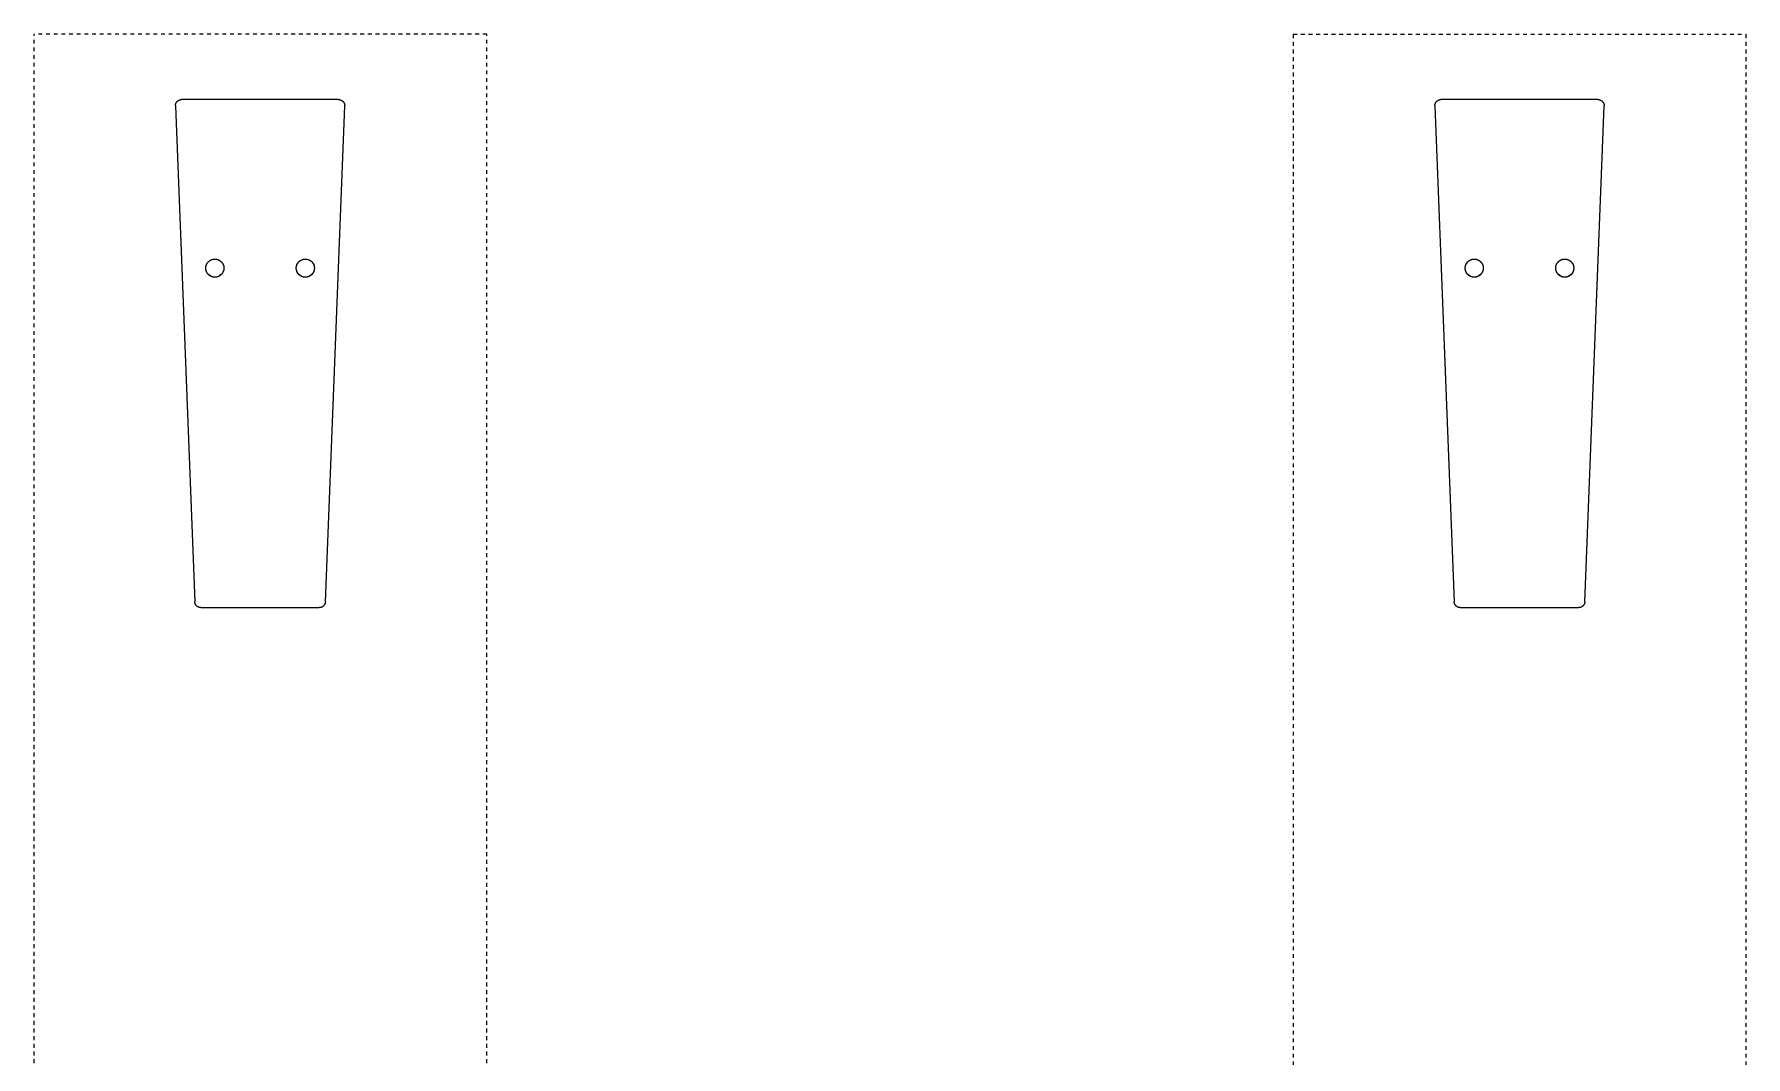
# Model space of a CAD drawing. Header units: inches. Extents: x -16 to 183, y -17 to 123.
# Drawn here: x 137.36 to 182.04, y 59 to 85.68 of the extents above; entities that cross this region are included whole.
import ezdxf

# ---------------------------------------------------------------- set-up
doc = ezdxf.new("R2010")
doc.units = ezdxf.units.IN
doc.linetypes.add('HIDDEN', pattern=[1.905, 1.27, -0.635])
doc.layers.add('ZANO_R', color=7, linetype='Continuous', lineweight=0)
doc.layers.add('ZANO_R_przerywana', color=250, linetype='HIDDEN', lineweight=0)

msp = doc.modelspace()

# ---------------------------------------------------------------- linework, layer by layer
at = {"layer": 'ZANO_R'}
for p, q in [((141.04801, 83.81857), (141.0481, 83.82394)), ((141.04801, 83.81857), (141.04804, 83.8155)), ((141.04804, 83.8155), (141.04813, 83.81243)), ((141.0481, 83.82394), (141.04837, 83.82931)), ((141.04813, 83.81243), (141.55258, 70.8715)), ((141.04837, 83.82931), (141.04883, 83.83467)), ((141.04883, 83.83467), (141.04947, 83.84001)), ((141.04947, 83.84001), (141.0503, 83.84533)), ((141.0503, 83.84533), (141.0513, 83.85061)), ((141.0513, 83.85061), (141.05248, 83.85585)), ((141.05248, 83.85585), (141.05385, 83.86106)), ((141.05385, 83.86106), (141.05538, 83.86621)), ((141.05538, 83.86621), (141.0571, 83.8713)), ((141.0571, 83.8713), (141.05899, 83.87634)), ((141.05899, 83.87634), (141.06104, 83.88131)), ((141.06104, 83.88131), (141.06327, 83.8862)), ((141.06327, 83.8862), (141.06566, 83.89102)), ((141.06566, 83.89102), (141.06822, 83.89575)), ((141.06822, 83.89575), (141.07093, 83.90039)), ((141.07093, 83.90039), (141.0738, 83.90494)), ((141.0738, 83.90494), (141.07683, 83.90938)), ((141.07683, 83.90938), (141.08, 83.91372)), ((141.08, 83.91372), (141.08333, 83.91795)), ((141.08333, 83.91795), (141.08679, 83.92206)), ((141.08679, 83.92206), (141.09039, 83.92606)), ((141.09039, 83.92606), (141.09413, 83.92992)), ((141.09413, 83.92992), (141.098, 83.93366)), ((141.098, 83.93366), (141.10199, 83.93726)), ((141.10199, 83.93726), (141.1061, 83.94073)), ((141.1061, 83.94073), (141.11033, 83.94405)), ((141.11033, 83.94405), (141.11467, 83.94722)), ((141.11467, 83.94722), (141.11912, 83.95025)), ((141.11912, 83.95025), (141.12366, 83.95312)), ((141.12366, 83.95312), (141.1283, 83.95584)), ((141.1283, 83.95584), (141.13303, 83.95839)), ((141.13303, 83.95839), (141.13785, 83.96078)), ((141.13785, 83.96078), (141.14275, 83.96301)), ((141.14275, 83.96301), (141.14771, 83.96507)), ((141.14771, 83.96507), (141.15275, 83.96696)), ((141.15275, 83.96696), (141.15785, 83.96867)), ((141.15785, 83.96867), (141.163, 83.97021)), ((141.163, 83.97021), (141.1682, 83.97157)), ((141.1682, 83.97157), (141.17345, 83.97275)), ((141.17345, 83.97275), (141.17873, 83.97376)), ((141.17873, 83.97376), (141.18404, 83.97458)), ((141.18404, 83.97458), (141.18938, 83.97522)), ((141.18938, 83.97522), (141.19474, 83.97568)), ((141.19474, 83.97568), (141.20011, 83.97596)), ((141.20011, 83.97596), (141.20549, 83.97605)), ((145.30714, 83.97605), (141.20549, 83.97605)), ((144.96005, 70.8715), (145.4645, 83.81243)), ((145.30714, 83.97605), (145.31253, 83.97596)), ((145.31253, 83.97596), (145.31792, 83.97568)), ((145.31792, 83.97568), (145.32329, 83.97522)), ((145.32329, 83.97522), (145.32865, 83.97457)), ((145.32865, 83.97457), (145.33398, 83.97374)), ((145.33398, 83.97374), (145.33928, 83.97273)), ((145.33928, 83.97273), (145.34454, 83.97154)), ((145.34454, 83.97154), (145.34975, 83.97017)), ((145.34975, 83.97017), (145.35492, 83.96863)), ((145.35492, 83.96863), (145.36003, 83.9669)), ((145.36003, 83.9669), (145.36508, 83.965)), ((145.36508, 83.965), (145.37006, 83.96293)), ((145.37006, 83.96293), (145.37496, 83.96069)), ((145.37496, 83.96069), (145.37979, 83.95829)), ((145.37979, 83.95829), (145.38453, 83.95572)), ((145.38453, 83.95572), (145.38918, 83.95299)), ((145.38918, 83.95299), (145.39374, 83.9501)), ((145.39374, 83.9501), (145.39819, 83.94706)), ((145.39819, 83.94706), (145.40254, 83.94386)), ((145.40254, 83.94386), (145.40677, 83.94052)), ((145.40677, 83.94052), (145.41089, 83.93704)), ((145.41089, 83.93704), (145.41489, 83.93342)), ((145.41489, 83.93342), (145.41876, 83.92966)), ((145.41876, 83.92966), (145.4225, 83.92577)), ((145.4225, 83.92577), (145.4261, 83.92176)), ((145.4261, 83.92176), (145.42956, 83.91763)), ((145.42956, 83.91763), (145.43288, 83.91338)), ((145.43288, 83.91338), (145.43606, 83.90901)), ((145.43606, 83.90901), (145.43908, 83.90455)), ((145.43908, 83.90455), (145.44194, 83.89998)), ((145.44194, 83.89998), (145.44465, 83.89531)), ((145.44465, 83.89531), (145.4472, 83.89056)), ((145.4472, 83.89056), (145.44958, 83.88572)), ((145.44958, 83.88572), (145.4518, 83.8808)), ((145.4518, 83.8808), (145.45385, 83.87581)), ((145.45385, 83.87581), (145.45572, 83.87076)), ((145.45572, 83.87076), (145.45742, 83.86564)), ((145.45742, 83.86564), (145.45894, 83.86047)), ((145.45894, 83.86047), (145.46029, 83.85524)), ((145.46029, 83.85524), (145.46146, 83.84998)), ((145.46146, 83.84998), (145.46244, 83.84467)), ((145.46244, 83.84467), (145.46324, 83.83934)), ((145.46324, 83.83934), (145.46386, 83.83398)), ((145.46386, 83.83398), (145.4643, 83.82861)), ((145.4643, 83.82861), (145.46455, 83.82322)), ((145.46462, 83.81783), (145.4645, 83.81243)), ((145.46455, 83.82322), (145.46462, 83.81783)), ((173.922, 83.81857), (173.92209, 83.82394)), ((173.922, 83.81857), (173.92203, 83.8155)), ((173.92203, 83.8155), (173.92212, 83.81243)), ((173.92209, 83.82394), (173.92237, 83.82931)), ((173.92212, 83.81243), (174.42658, 70.8715)), ((173.92237, 83.82931), (173.92283, 83.83467)), ((173.92283, 83.83467), (173.92347, 83.84001)), ((173.92347, 83.84001), (173.92429, 83.84533)), ((173.92429, 83.84533), (173.9253, 83.85061)), ((173.9253, 83.85061), (173.92648, 83.85585)), ((173.92648, 83.85585), (173.92784, 83.86106)), ((173.92784, 83.86106), (173.92938, 83.86621)), ((173.92938, 83.86621), (173.93109, 83.8713)), ((173.93109, 83.8713), (173.93298, 83.87634)), ((173.93298, 83.87634), (173.93504, 83.88131)), ((173.93504, 83.88131), (173.93727, 83.8862)), ((173.93727, 83.8862), (173.93966, 83.89102)), ((173.93966, 83.89102), (173.94221, 83.89575)), ((173.94221, 83.89575), (173.94493, 83.90039)), ((173.94493, 83.90039), (173.9478, 83.90494)), ((173.9478, 83.90494), (173.95083, 83.90938)), ((173.95083, 83.90938), (173.954, 83.91372)), ((173.954, 83.91372), (173.95732, 83.91795)), ((173.95732, 83.91795), (173.96079, 83.92206)), ((173.96079, 83.92206), (173.96439, 83.92606)), ((173.96439, 83.92606), (173.96813, 83.92992)), ((173.96813, 83.92992), (173.97199, 83.93366)), ((173.97199, 83.93366), (173.97599, 83.93726)), ((173.97599, 83.93726), (173.9801, 83.94073)), ((173.9801, 83.94073), (173.98433, 83.94405)), ((173.98433, 83.94405), (173.98867, 83.94722)), ((173.98867, 83.94722), (173.99311, 83.95025)), ((173.99311, 83.95025), (173.99766, 83.95312)), ((173.99766, 83.95312), (174.0023, 83.95584)), ((174.0023, 83.95584), (174.00703, 83.95839)), ((174.00703, 83.95839), (174.01185, 83.96078)), ((174.01185, 83.96078), (174.01674, 83.96301)), ((174.01674, 83.96301), (174.02171, 83.96507)), ((174.02171, 83.96507), (174.02675, 83.96696)), ((174.02675, 83.96696), (174.03184, 83.96867)), ((174.03184, 83.96867), (174.03699, 83.97021)), ((174.03699, 83.97021), (174.0422, 83.97157)), ((174.0422, 83.97157), (174.04744, 83.97275)), ((174.04744, 83.97275), (174.05272, 83.97376)), ((174.05272, 83.97376), (174.05804, 83.97458)), ((174.05804, 83.97458), (174.06338, 83.97522)), ((174.06338, 83.97522), (174.06874, 83.97568)), ((174.06874, 83.97568), (174.07411, 83.97596)), ((174.07411, 83.97596), (174.07948, 83.97605)), ((178.18114, 83.97605), (174.07948, 83.97605)), ((177.83404, 70.8715), (178.3385, 83.81243)), ((178.18114, 83.97605), (178.18653, 83.97596)), ((178.18653, 83.97596), (178.19192, 83.97568)), ((178.19192, 83.97568), (178.19729, 83.97522)), ((178.19729, 83.97522), (178.20264, 83.97457)), ((178.20264, 83.97457), (178.20797, 83.97374)), ((178.20797, 83.97374), (178.21327, 83.97273)), ((178.21327, 83.97273), (178.21853, 83.97154)), ((178.21853, 83.97154), (178.22375, 83.97017)), ((178.22375, 83.97017), (178.22891, 83.96863)), ((178.22891, 83.96863), (178.23403, 83.9669)), ((178.23403, 83.9669), (178.23907, 83.965)), ((178.23907, 83.965), (178.24405, 83.96293)), ((178.24405, 83.96293), (178.24896, 83.96069)), ((178.24896, 83.96069), (178.25379, 83.95829)), ((178.25379, 83.95829), (178.25853, 83.95572)), ((178.25853, 83.95572), (178.26318, 83.95299)), ((178.26318, 83.95299), (178.26774, 83.9501)), ((178.26774, 83.9501), (178.27219, 83.94706)), ((178.27219, 83.94706), (178.27654, 83.94386)), ((178.27654, 83.94386), (178.28077, 83.94052)), ((178.28077, 83.94052), (178.28489, 83.93704)), ((178.28489, 83.93704), (178.28888, 83.93342)), ((178.28888, 83.93342), (178.29275, 83.92966)), ((178.29275, 83.92966), (178.29649, 83.92577)), ((178.29649, 83.92577), (178.3001, 83.92176)), ((178.3001, 83.92176), (178.30356, 83.91763)), ((178.30356, 83.91763), (178.30688, 83.91338)), ((178.30688, 83.91338), (178.31005, 83.90901)), ((178.31005, 83.90901), (178.31307, 83.90455)), ((178.31307, 83.90455), (178.31594, 83.89998)), ((178.31594, 83.89998), (178.31865, 83.89531)), ((178.31865, 83.89531), (178.3212, 83.89056)), ((178.3212, 83.89056), (178.32358, 83.88572)), ((178.32358, 83.88572), (178.3258, 83.8808)), ((178.3258, 83.8808), (178.32784, 83.87581)), ((178.32784, 83.87581), (178.32972, 83.87076)), ((178.32972, 83.87076), (178.33142, 83.86564)), ((178.33142, 83.86564), (178.33294, 83.86047)), ((178.33294, 83.86047), (178.33429, 83.85524)), ((178.33429, 83.85524), (178.33545, 83.84998)), ((178.33545, 83.84998), (178.33644, 83.84467)), ((178.33644, 83.84467), (178.33724, 83.83934)), ((178.33724, 83.83934), (178.33786, 83.83398)), ((178.33786, 83.83398), (178.3383, 83.82861)), ((178.3383, 83.82861), (178.33855, 83.82322)), ((178.33861, 83.81783), (178.3385, 83.81243)), ((178.33855, 83.82322), (178.33861, 83.81783)), ((141.83899, 79.57841), (141.83913, 79.58657)), ((141.83913, 79.57026), (141.83899, 79.57841)), ((141.83913, 79.58657), (141.83955, 79.59471)), ((141.83955, 79.56212), (141.83913, 79.57026)), ((141.83955, 79.59471), (141.84026, 79.60283)), ((141.84026, 79.55399), (141.83955, 79.56212)), ((141.84026, 79.60283), (141.84124, 79.61093)), ((141.84124, 79.5459), (141.84026, 79.55399)), ((141.84124, 79.61093), (141.8425, 79.61899)), ((141.8425, 79.53784), (141.84124, 79.5459)), ((141.8425, 79.61899), (141.84404, 79.62699)), ((141.84404, 79.52983), (141.8425, 79.53784)), ((141.84404, 79.62699), (141.84586, 79.63494)), ((141.84586, 79.52188), (141.84404, 79.52983)), ((141.84586, 79.63494), (141.84794, 79.64283)), ((141.84794, 79.64283), (141.8503, 79.65063)), ((141.8503, 79.65063), (141.85293, 79.65835)), ((141.85293, 79.65835), (141.85582, 79.66598)), ((141.85582, 79.66598), (141.85897, 79.6735)), ((141.85897, 79.6735), (141.86238, 79.68091)), ((141.86238, 79.68091), (141.86605, 79.68819)), ((141.86605, 79.68819), (141.86996, 79.69534)), ((141.86996, 79.69534), (141.87412, 79.70236)), ((141.87412, 79.70236), (141.87852, 79.70923)), ((141.87852, 79.70923), (141.88315, 79.71594)), ((141.88315, 79.71594), (141.88801, 79.72248)), ((141.88801, 79.72248), (141.8931, 79.72886)), ((141.8931, 79.72886), (141.8984, 79.73506)), ((141.8984, 79.73506), (141.90391, 79.74107)), ((141.90391, 79.74107), (141.90963, 79.74688)), ((141.90963, 79.74688), (141.91554, 79.7525)), ((141.91554, 79.7525), (141.92164, 79.7579)), ((141.92164, 79.7579), (141.92793, 79.7631)), ((141.92793, 79.7631), (141.93439, 79.76807)), ((141.93439, 79.76807), (141.94102, 79.77282)), ((141.94102, 79.77282), (141.94781, 79.77733)), ((141.94781, 79.77733), (141.95475, 79.78161)), ((141.95475, 79.78161), (141.96184, 79.78565)), ((141.96184, 79.78565), (141.96906, 79.78944)), ((141.96906, 79.78944), (141.97641, 79.79298)), ((141.97641, 79.79298), (141.98387, 79.79626)), ((141.98387, 79.79626), (141.99145, 79.79928)), ((141.99145, 79.79928), (141.99912, 79.80204)), ((141.99912, 79.80204), (142.00688, 79.80454)), ((142.00688, 79.80454), (142.01473, 79.80676)), ((142.01473, 79.80676), (142.02265, 79.80871)), ((142.02265, 79.80871), (142.03063, 79.81039)), ((142.03063, 79.81039), (142.03866, 79.81179)), ((142.03866, 79.81179), (142.04674, 79.81291)), ((142.04674, 79.81291), (142.05485, 79.81375)), ((142.05485, 79.81375), (142.06298, 79.81432)), ((142.06298, 79.81432), (142.07113, 79.8146)), ((142.07113, 79.8146), (142.07929, 79.8146)), ((142.07929, 79.8146), (142.08744, 79.81432)), ((142.08744, 79.81432), (142.09557, 79.81375)), ((142.09557, 79.81375), (142.10368, 79.81291)), ((142.10368, 79.81291), (142.11176, 79.81179)), ((142.11176, 79.81179), (142.1198, 79.81039)), ((142.1198, 79.81039), (142.12778, 79.80871)), ((142.12778, 79.80871), (142.13569, 79.80676)), ((142.13569, 79.80676), (142.14354, 79.80454)), ((142.14354, 79.80454), (142.1513, 79.80204)), ((142.1513, 79.80204), (142.15898, 79.79928)), ((142.15898, 79.79928), (142.16655, 79.79626)), ((142.16655, 79.79626), (142.17401, 79.79298)), ((142.17401, 79.79298), (142.18136, 79.78944)), ((142.18136, 79.78944), (142.18858, 79.78565)), ((142.18858, 79.78565), (142.19567, 79.78161)), ((142.19567, 79.78161), (142.20261, 79.77733)), ((142.20261, 79.77733), (142.2094, 79.77282)), ((142.2094, 79.77282), (142.21603, 79.76807)), ((142.21603, 79.76807), (142.22249, 79.7631)), ((142.22249, 79.7631), (142.22878, 79.7579)), ((142.22878, 79.7579), (142.23488, 79.7525)), ((142.23488, 79.7525), (142.2408, 79.74688)), ((142.2408, 79.74688), (142.24651, 79.74107)), ((142.24651, 79.74107), (142.25202, 79.73506)), ((142.25202, 79.73506), (142.25733, 79.72886)), ((142.25733, 79.72886), (142.26241, 79.72248)), ((142.26241, 79.72248), (142.26727, 79.71594)), ((142.26727, 79.71594), (142.2719, 79.70923)), ((142.2719, 79.70923), (142.2763, 79.70236)), ((142.2763, 79.70236), (142.28046, 79.69534)), ((142.28046, 79.69534), (142.28437, 79.68819)), ((142.28437, 79.68819), (142.28804, 79.68091)), ((142.28804, 79.68091), (142.29145, 79.6735)), ((142.29145, 79.6735), (142.2946, 79.66598)), ((142.2946, 79.66598), (142.29749, 79.65835)), ((142.29749, 79.65835), (142.30012, 79.65063)), ((142.30012, 79.65063), (142.30248, 79.64283)), ((142.30248, 79.64283), (142.30457, 79.63494)), ((142.30457, 79.63494), (142.30638, 79.62699)), ((142.30638, 79.52983), (142.30457, 79.52188)), ((142.30638, 79.62699), (142.30792, 79.61899)), ((142.30792, 79.53784), (142.30638, 79.52983)), ((142.30792, 79.61899), (142.30918, 79.61093)), ((142.30918, 79.5459), (142.30792, 79.53784)), ((142.30918, 79.61093), (142.31017, 79.60283)), ((142.31017, 79.55399), (142.30918, 79.5459)), ((142.31017, 79.60283), (142.31087, 79.59471)), ((142.31087, 79.56212), (142.31017, 79.55399)), ((142.31087, 79.59471), (142.31129, 79.58657)), ((142.31129, 79.57026), (142.31087, 79.56212)), ((142.31129, 79.58657), (142.31143, 79.57841)), ((142.31143, 79.57841), (142.31129, 79.57026)), ((144.20119, 79.57841), (144.20134, 79.58657)), ((144.20134, 79.57026), (144.20119, 79.57841)), ((144.20134, 79.58657), (144.20176, 79.59471)), ((144.20176, 79.56212), (144.20134, 79.57026)), ((144.20176, 79.59471), (144.20246, 79.60283)), ((144.20246, 79.55399), (144.20176, 79.56212)), ((144.20246, 79.60283), (144.20344, 79.61093)), ((144.20344, 79.5459), (144.20246, 79.55399)), ((144.20344, 79.61093), (144.2047, 79.61899)), ((144.2047, 79.53784), (144.20344, 79.5459)), ((144.2047, 79.61899), (144.20624, 79.62699)), ((144.20624, 79.52983), (144.2047, 79.53784)), ((144.20624, 79.62699), (144.20806, 79.63494)), ((144.20806, 79.52188), (144.20624, 79.52983)), ((144.20806, 79.63494), (144.21015, 79.64283)), ((144.21015, 79.64283), (144.21251, 79.65063)), ((144.21251, 79.65063), (144.21513, 79.65835)), ((144.21513, 79.65835), (144.21802, 79.66598)), ((144.21802, 79.66598), (144.22118, 79.6735)), ((144.22118, 79.6735), (144.22459, 79.68091)), ((144.22459, 79.68091), (144.22825, 79.68819)), ((144.22825, 79.68819), (144.23217, 79.69534)), ((144.23217, 79.69534), (144.23632, 79.70236)), ((144.23632, 79.70236), (144.24072, 79.70923)), ((144.24072, 79.70923), (144.24535, 79.71594)), ((144.24535, 79.71594), (144.25022, 79.72248)), ((144.25022, 79.72248), (144.2553, 79.72886)), ((144.2553, 79.72886), (144.2606, 79.73506)), ((144.2606, 79.73506), (144.26611, 79.74107)), ((144.26611, 79.74107), (144.27183, 79.74688)), ((144.27183, 79.74688), (144.27774, 79.7525)), ((144.27774, 79.7525), (144.28385, 79.7579)), ((144.28385, 79.7579), (144.29013, 79.7631)), ((144.29013, 79.7631), (144.2966, 79.76807)), ((144.2966, 79.76807), (144.30323, 79.77282)), ((144.30323, 79.77282), (144.31002, 79.77733)), ((144.31002, 79.77733), (144.31696, 79.78161)), ((144.31696, 79.78161), (144.32404, 79.78565)), ((144.32404, 79.78565), (144.33126, 79.78944)), ((144.33126, 79.78944), (144.33861, 79.79298)), ((144.33861, 79.79298), (144.34608, 79.79626)), ((144.34608, 79.79626), (144.35365, 79.79928)), ((144.35365, 79.79928), (144.36132, 79.80204)), ((144.36132, 79.80204), (144.36909, 79.80454)), ((144.36909, 79.80454), (144.37693, 79.80676)), ((144.37693, 79.80676), (144.38485, 79.80871)), ((144.38485, 79.80871), (144.39283, 79.81039)), ((144.39283, 79.81039), (144.40086, 79.81179)), ((144.40086, 79.81179), (144.40894, 79.81291)), ((144.40894, 79.81291), (144.41705, 79.81375)), ((144.41705, 79.81375), (144.42519, 79.81432)), ((144.42519, 79.81432), (144.43334, 79.8146)), ((144.43334, 79.8146), (144.44149, 79.8146)), ((144.44149, 79.8146), (144.44964, 79.81432)), ((144.44964, 79.81432), (144.45778, 79.81375)), ((144.45778, 79.81375), (144.46589, 79.81291)), ((144.46589, 79.81291), (144.47396, 79.81179)), ((144.47396, 79.81179), (144.482, 79.81039)), ((144.482, 79.81039), (144.48998, 79.80871)), ((144.48998, 79.80871), (144.4979, 79.80676)), ((144.4979, 79.80676), (144.50574, 79.80454)), ((144.50574, 79.80454), (144.51351, 79.80204)), ((144.51351, 79.80204), (144.52118, 79.79928)), ((144.52118, 79.79928), (144.52875, 79.79626)), ((144.52875, 79.79626), (144.53622, 79.79298)), ((144.53622, 79.79298), (144.54357, 79.78944)), ((144.54357, 79.78944), (144.55079, 79.78565)), ((144.55079, 79.78565), (144.55787, 79.78161)), ((144.55787, 79.78161), (144.56481, 79.77733)), ((144.56481, 79.77733), (144.5716, 79.77282)), ((144.5716, 79.77282), (144.57823, 79.76807)), ((144.57823, 79.76807), (144.5847, 79.7631)), ((144.5847, 79.7631), (144.59098, 79.7579)), ((144.59098, 79.7579), (144.59709, 79.7525)), ((144.59709, 79.7525), (144.603, 79.74688)), ((144.603, 79.74688), (144.60872, 79.74107)), ((144.60872, 79.74107), (144.61423, 79.73506)), ((144.61423, 79.73506), (144.61953, 79.72886)), ((144.61953, 79.72886), (144.62461, 79.72248)), ((144.62461, 79.72248), (144.62948, 79.71594)), ((144.62948, 79.71594), (144.63411, 79.70923)), ((144.63411, 79.70923), (144.63851, 79.70236)), ((144.63851, 79.70236), (144.64266, 79.69534)), ((144.64266, 79.69534), (144.64658, 79.68819)), ((144.64658, 79.68819), (144.65024, 79.68091)), ((144.65024, 79.68091), (144.65365, 79.6735)), ((144.65365, 79.6735), (144.65681, 79.66598)), ((144.65681, 79.66598), (144.6597, 79.65835)), ((144.6597, 79.65835), (144.66232, 79.65063)), ((144.66232, 79.65063), (144.66468, 79.64283)), ((144.66468, 79.64283), (144.66677, 79.63494)), ((144.66677, 79.63494), (144.66859, 79.62699)), ((144.66859, 79.52983), (144.66677, 79.52188)), ((144.66859, 79.62699), (144.67012, 79.61899)), ((144.67012, 79.53784), (144.66859, 79.52983)), ((144.67012, 79.61899), (144.67139, 79.61093)), ((144.67139, 79.5459), (144.67012, 79.53784)), ((144.67139, 79.61093), (144.67237, 79.60283)), ((144.67237, 79.55399), (144.67139, 79.5459)), ((144.67237, 79.60283), (144.67307, 79.59471)), ((144.67307, 79.56212), (144.67237, 79.55399)), ((144.67307, 79.59471), (144.67349, 79.58657)), ((144.67349, 79.57026), (144.67307, 79.56212)), ((144.67349, 79.58657), (144.67364, 79.57841)), ((144.67364, 79.57841), (144.67349, 79.57026)), ((174.71299, 79.57841), (174.71313, 79.58657)), ((174.71313, 79.57026), (174.71299, 79.57841)), ((174.71313, 79.58657), (174.71355, 79.59471)), ((174.71355, 79.56212), (174.71313, 79.57026)), ((174.71355, 79.59471), (174.71425, 79.60283)), ((174.71425, 79.55399), (174.71355, 79.56212)), ((174.71425, 79.60283), (174.71524, 79.61093)), ((174.71524, 79.5459), (174.71425, 79.55399)), ((174.71524, 79.61093), (174.7165, 79.61899)), ((174.7165, 79.53784), (174.71524, 79.5459)), ((174.7165, 79.61899), (174.71804, 79.62699)), ((174.71804, 79.52983), (174.7165, 79.53784)), ((174.71804, 79.62699), (174.71985, 79.63494)), ((174.71985, 79.52188), (174.71804, 79.52983)), ((174.71985, 79.63494), (174.72194, 79.64283)), ((174.72194, 79.64283), (174.7243, 79.65063)), ((174.7243, 79.65063), (174.72692, 79.65835)), ((174.72692, 79.65835), (174.72982, 79.66598)), ((174.72982, 79.66598), (174.73297, 79.6735)), ((174.73297, 79.6735), (174.73638, 79.68091)), ((174.73638, 79.68091), (174.74005, 79.68819)), ((174.74005, 79.68819), (174.74396, 79.69534)), ((174.74396, 79.69534), (174.74812, 79.70236)), ((174.74812, 79.70236), (174.75251, 79.70923)), ((174.75251, 79.70923), (174.75715, 79.71594)), ((174.75715, 79.71594), (174.76201, 79.72248)), ((174.76201, 79.72248), (174.76709, 79.72886)), ((174.76709, 79.72886), (174.77239, 79.73506)), ((174.77239, 79.73506), (174.77791, 79.74107)), ((174.77791, 79.74107), (174.78362, 79.74688)), ((174.78362, 79.74688), (174.78954, 79.7525)), ((174.78954, 79.7525), (174.79564, 79.7579)), ((174.79564, 79.7579), (174.80193, 79.7631)), ((174.80193, 79.7631), (174.80839, 79.76807)), ((174.80839, 79.76807), (174.81502, 79.77282)), ((174.81502, 79.77282), (174.82181, 79.77733)), ((174.82181, 79.77733), (174.82875, 79.78161)), ((174.82875, 79.78161), (174.83584, 79.78565)), ((174.83584, 79.78565), (174.84306, 79.78944)), ((174.84306, 79.78944), (174.8504, 79.79298)), ((174.8504, 79.79298), (174.85787, 79.79626)), ((174.85787, 79.79626), (174.86544, 79.79928)), ((174.86544, 79.79928), (174.87312, 79.80204)), ((174.87312, 79.80204), (174.88088, 79.80454)), ((174.88088, 79.80454), (174.88873, 79.80676)), ((174.88873, 79.80676), (174.89664, 79.80871)), ((174.89664, 79.80871), (174.90462, 79.81039)), ((174.90462, 79.81039), (174.91266, 79.81179)), ((174.91266, 79.81179), (174.92073, 79.81291)), ((174.92073, 79.81291), (174.92885, 79.81375)), ((174.92885, 79.81375), (174.93698, 79.81432)), ((174.93698, 79.81432), (174.94513, 79.8146)), ((174.94513, 79.8146), (174.95329, 79.8146)), ((174.95329, 79.8146), (174.96143, 79.81432)), ((174.96143, 79.81432), (174.96957, 79.81375)), ((174.96957, 79.81375), (174.97768, 79.81291)), ((174.97768, 79.81291), (174.98576, 79.81179)), ((174.98576, 79.81179), (174.99379, 79.81039)), ((174.99379, 79.81039), (175.00177, 79.80871)), ((175.00177, 79.80871), (175.00969, 79.80676)), ((175.00969, 79.80676), (175.01753, 79.80454)), ((175.01753, 79.80454), (175.0253, 79.80204)), ((175.0253, 79.80204), (175.03297, 79.79928)), ((175.03297, 79.79928), (175.04055, 79.79626)), ((175.04055, 79.79626), (175.04801, 79.79298)), ((175.04801, 79.79298), (175.05536, 79.78944)), ((175.05536, 79.78944), (175.06258, 79.78565)), ((175.06258, 79.78565), (175.06966, 79.78161)), ((175.06966, 79.78161), (175.07661, 79.77733)), ((175.07661, 79.77733), (175.0834, 79.77282)), ((175.0834, 79.77282), (175.09003, 79.76807)), ((175.09003, 79.76807), (175.09649, 79.7631)), ((175.09649, 79.7631), (175.10278, 79.7579)), ((175.10278, 79.7579), (175.10888, 79.7525)), ((175.10888, 79.7525), (175.11479, 79.74688)), ((175.11479, 79.74688), (175.12051, 79.74107)), ((175.12051, 79.74107), (175.12602, 79.73506)), ((175.12602, 79.73506), (175.13132, 79.72886)), ((175.13132, 79.72886), (175.13641, 79.72248)), ((175.13641, 79.72248), (175.14127, 79.71594)), ((175.14127, 79.71594), (175.1459, 79.70923)), ((175.1459, 79.70923), (175.1503, 79.70236)), ((175.1503, 79.70236), (175.15446, 79.69534)), ((175.15446, 79.69534), (175.15837, 79.68819)), ((175.15837, 79.68819), (175.16203, 79.68091)), ((175.16203, 79.68091), (175.16545, 79.6735)), ((175.16545, 79.6735), (175.1686, 79.66598)), ((175.1686, 79.66598), (175.17149, 79.65835)), ((175.17149, 79.65835), (175.17412, 79.65063)), ((175.17412, 79.65063), (175.17648, 79.64283)), ((175.17648, 79.64283), (175.17856, 79.63494)), ((175.17856, 79.63494), (175.18038, 79.62699)), ((175.18038, 79.52983), (175.17856, 79.52188)), ((175.18038, 79.62699), (175.18192, 79.61899)), ((175.18192, 79.53784), (175.18038, 79.52983)), ((175.18192, 79.61899), (175.18318, 79.61093)), ((175.18318, 79.5459), (175.18192, 79.53784)), ((175.18318, 79.61093), (175.18416, 79.60283)), ((175.18416, 79.55399), (175.18318, 79.5459)), ((175.18416, 79.60283), (175.18487, 79.59471)), ((175.18487, 79.56212), (175.18416, 79.55399)), ((175.18487, 79.59471), (175.18529, 79.58657)), ((175.18529, 79.57026), (175.18487, 79.56212)), ((175.18529, 79.58657), (175.18543, 79.57841)), ((175.18543, 79.57841), (175.18529, 79.57026)), ((177.07519, 79.57841), (177.07533, 79.58657)), ((177.07533, 79.57026), (177.07519, 79.57841)), ((177.07533, 79.58657), (177.07575, 79.59471)), ((177.07575, 79.56212), (177.07533, 79.57026)), ((177.07575, 79.59471), (177.07646, 79.60283)), ((177.07646, 79.55399), (177.07575, 79.56212)), ((177.07646, 79.60283), (177.07744, 79.61093)), ((177.07744, 79.5459), (177.07646, 79.55399)), ((177.07744, 79.61093), (177.0787, 79.61899)), ((177.0787, 79.53784), (177.07744, 79.5459)), ((177.0787, 79.61899), (177.08024, 79.62699)), ((177.08024, 79.52983), (177.0787, 79.53784)), ((177.08024, 79.62699), (177.08205, 79.63494)), ((177.08205, 79.52188), (177.08024, 79.52983)), ((177.08205, 79.63494), (177.08414, 79.64283)), ((177.08414, 79.64283), (177.0865, 79.65063)), ((177.0865, 79.65063), (177.08913, 79.65835)), ((177.08913, 79.65835), (177.09202, 79.66598)), ((177.09202, 79.66598), (177.09517, 79.6735)), ((177.09517, 79.6735), (177.09858, 79.68091)), ((177.09858, 79.68091), (177.10225, 79.68819)), ((177.10225, 79.68819), (177.10616, 79.69534)), ((177.10616, 79.69534), (177.11032, 79.70236)), ((177.11032, 79.70236), (177.11472, 79.70923)), ((177.11472, 79.70923), (177.11935, 79.71594)), ((177.11935, 79.71594), (177.12421, 79.72248)), ((177.12421, 79.72248), (177.1293, 79.72886)), ((177.1293, 79.72886), (177.1346, 79.73506)), ((177.1346, 79.73506), (177.14011, 79.74107)), ((177.14011, 79.74107), (177.14583, 79.74688)), ((177.14583, 79.74688), (177.15174, 79.7525)), ((177.15174, 79.7525), (177.15784, 79.7579)), ((177.15784, 79.7579), (177.16413, 79.7631)), ((177.16413, 79.7631), (177.17059, 79.76807)), ((177.17059, 79.76807), (177.17722, 79.77282)), ((177.17722, 79.77282), (177.18401, 79.77733)), ((177.18401, 79.77733), (177.19095, 79.78161)), ((177.19095, 79.78161), (177.19804, 79.78565)), ((177.19804, 79.78565), (177.20526, 79.78944)), ((177.20526, 79.78944), (177.21261, 79.79298)), ((177.21261, 79.79298), (177.22007, 79.79626)), ((177.22007, 79.79626), (177.22765, 79.79928)), ((177.22765, 79.79928), (177.23532, 79.80204)), ((177.23532, 79.80204), (177.24308, 79.80454)), ((177.24308, 79.80454), (177.25093, 79.80676)), ((177.25093, 79.80676), (177.25885, 79.80871)), ((177.25885, 79.80871), (177.26683, 79.81039)), ((177.26683, 79.81039), (177.27486, 79.81179)), ((177.27486, 79.81179), (177.28294, 79.81291)), ((177.28294, 79.81291), (177.29105, 79.81375)), ((177.29105, 79.81375), (177.29918, 79.81432)), ((177.29918, 79.81432), (177.30733, 79.8146)), ((177.30733, 79.8146), (177.31549, 79.8146)), ((177.31549, 79.8146), (177.32364, 79.81432)), ((177.32364, 79.81432), (177.33177, 79.81375)), ((177.33177, 79.81375), (177.33988, 79.81291)), ((177.33988, 79.81291), (177.34796, 79.81179)), ((177.34796, 79.81179), (177.35599, 79.81039)), ((177.35599, 79.81039), (177.36398, 79.80871)), ((177.36398, 79.80871), (177.37189, 79.80676)), ((177.37189, 79.80676), (177.37974, 79.80454)), ((177.37974, 79.80454), (177.3875, 79.80204)), ((177.3875, 79.80204), (177.39518, 79.79928)), ((177.39518, 79.79928), (177.40275, 79.79626)), ((177.40275, 79.79626), (177.41021, 79.79298)), ((177.41021, 79.79298), (177.41756, 79.78944)), ((177.41756, 79.78944), (177.42478, 79.78565)), ((177.42478, 79.78565), (177.43187, 79.78161)), ((177.43187, 79.78161), (177.43881, 79.77733)), ((177.43881, 79.77733), (177.4456, 79.77282)), ((177.4456, 79.77282), (177.45223, 79.76807)), ((177.45223, 79.76807), (177.45869, 79.7631)), ((177.45869, 79.7631), (177.46498, 79.7579)), ((177.46498, 79.7579), (177.47108, 79.7525)), ((177.47108, 79.7525), (177.477, 79.74688)), ((177.477, 79.74688), (177.48271, 79.74107)), ((177.48271, 79.74107), (177.48822, 79.73506)), ((177.48822, 79.73506), (177.49353, 79.72886)), ((177.49353, 79.72886), (177.49861, 79.72248)), ((177.49861, 79.72248), (177.50347, 79.71594)), ((177.50347, 79.71594), (177.5081, 79.70923)), ((177.5081, 79.70923), (177.5125, 79.70236)), ((177.5125, 79.70236), (177.51666, 79.69534)), ((177.51666, 79.69534), (177.52057, 79.68819)), ((177.52057, 79.68819), (177.52424, 79.68091)), ((177.52424, 79.68091), (177.52765, 79.6735)), ((177.52765, 79.6735), (177.5308, 79.66598)), ((177.5308, 79.66598), (177.53369, 79.65835)), ((177.53369, 79.65835), (177.53632, 79.65063)), ((177.53632, 79.65063), (177.53868, 79.64283)), ((177.53868, 79.64283), (177.54077, 79.63494)), ((177.54077, 79.63494), (177.54258, 79.62699)), ((177.54258, 79.52983), (177.54077, 79.52188)), ((177.54258, 79.62699), (177.54412, 79.61899)), ((177.54412, 79.53784), (177.54258, 79.52983)), ((177.54412, 79.61899), (177.54538, 79.61093)), ((177.54538, 79.5459), (177.54412, 79.53784)), ((177.54538, 79.61093), (177.54637, 79.60283)), ((177.54637, 79.55399), (177.54538, 79.5459)), ((177.54637, 79.60283), (177.54707, 79.59471)), ((177.54707, 79.56212), (177.54637, 79.55399)), ((177.54707, 79.59471), (177.54749, 79.58657)), ((177.54749, 79.57026), (177.54707, 79.56212)), ((177.54749, 79.58657), (177.54763, 79.57841)), ((177.54763, 79.57841), (177.54749, 79.57026)), ((141.84794, 79.514), (141.84586, 79.52188)), ((141.8503, 79.50619), (141.84794, 79.514)), ((141.85293, 79.49847), (141.8503, 79.50619)), ((141.85582, 79.49085), (141.85293, 79.49847)), ((141.85897, 79.48333), (141.85582, 79.49085)), ((141.86238, 79.47592), (141.85897, 79.48333)), ((141.86605, 79.46864), (141.86238, 79.47592)), ((141.86996, 79.46148), (141.86605, 79.46864)), ((141.87412, 79.45447), (141.86996, 79.46148)), ((141.87852, 79.4476), (141.87412, 79.45447)), ((141.88315, 79.44089), (141.87852, 79.4476)), ((141.88801, 79.43434), (141.88315, 79.44089)), ((141.8931, 79.42797), (141.88801, 79.43434)), ((141.8984, 79.42177), (141.8931, 79.42797)), ((141.90391, 79.41576), (141.8984, 79.42177)), ((141.90963, 79.40994), (141.90391, 79.41576)), ((141.91554, 79.40433), (141.90963, 79.40994)), ((141.92164, 79.39892), (141.91554, 79.40433)), ((141.92793, 79.39373), (141.92164, 79.39892)), ((141.93439, 79.38876), (141.92793, 79.39373)), ((141.94102, 79.38401), (141.93439, 79.38876)), ((141.94781, 79.37949), (141.94102, 79.38401)), ((141.95475, 79.37521), (141.94781, 79.37949)), ((141.96184, 79.37118), (141.95475, 79.37521)), ((141.96906, 79.36739), (141.96184, 79.37118)), ((141.97641, 79.36385), (141.96906, 79.36739)), ((141.98387, 79.36057), (141.97641, 79.36385)), ((141.99145, 79.35754), (141.98387, 79.36057)), ((141.99912, 79.35478), (141.99145, 79.35754)), ((142.00688, 79.35229), (141.99912, 79.35478)), ((142.01473, 79.35007), (142.00688, 79.35229)), ((142.02265, 79.34812), (142.01473, 79.35007)), ((142.03063, 79.34644), (142.02265, 79.34812)), ((142.03866, 79.34504), (142.03063, 79.34644)), ((142.04674, 79.34392), (142.03866, 79.34504)), ((142.05485, 79.34307), (142.04674, 79.34392)), ((142.06298, 79.34251), (142.05485, 79.34307)), ((142.07113, 79.34223), (142.06298, 79.34251)), ((142.07929, 79.34223), (142.07113, 79.34223)), ((142.08744, 79.34251), (142.07929, 79.34223)), ((142.09557, 79.34307), (142.08744, 79.34251)), ((142.10368, 79.34392), (142.09557, 79.34307)), ((142.11176, 79.34504), (142.10368, 79.34392)), ((142.1198, 79.34644), (142.11176, 79.34504)), ((142.12778, 79.34812), (142.1198, 79.34644)), ((142.13569, 79.35007), (142.12778, 79.34812)), ((142.14354, 79.35229), (142.13569, 79.35007)), ((142.1513, 79.35478), (142.14354, 79.35229)), ((142.15898, 79.35754), (142.1513, 79.35478)), ((142.16655, 79.36057), (142.15898, 79.35754)), ((142.17401, 79.36385), (142.16655, 79.36057)), ((142.18136, 79.36739), (142.17401, 79.36385)), ((142.18858, 79.37118), (142.18136, 79.36739)), ((142.19567, 79.37521), (142.18858, 79.37118)), ((142.20261, 79.37949), (142.19567, 79.37521)), ((142.2094, 79.38401), (142.20261, 79.37949)), ((142.21603, 79.38876), (142.2094, 79.38401)), ((142.22249, 79.39373), (142.21603, 79.38876)), ((142.22878, 79.39892), (142.22249, 79.39373)), ((142.23488, 79.40433), (142.22878, 79.39892)), ((142.2408, 79.40994), (142.23488, 79.40433)), ((142.24651, 79.41576), (142.2408, 79.40994)), ((142.25202, 79.42177), (142.24651, 79.41576)), ((142.25733, 79.42797), (142.25202, 79.42177)), ((142.26241, 79.43434), (142.25733, 79.42797)), ((142.26727, 79.44089), (142.26241, 79.43434)), ((142.2719, 79.4476), (142.26727, 79.44089)), ((142.2763, 79.45447), (142.2719, 79.4476)), ((142.28046, 79.46148), (142.2763, 79.45447)), ((142.28437, 79.46864), (142.28046, 79.46148)), ((142.28804, 79.47592), (142.28437, 79.46864)), ((142.29145, 79.48333), (142.28804, 79.47592)), ((142.2946, 79.49085), (142.29145, 79.48333)), ((142.29749, 79.49847), (142.2946, 79.49085)), ((142.30012, 79.50619), (142.29749, 79.49847)), ((142.30248, 79.514), (142.30012, 79.50619)), ((142.30457, 79.52188), (142.30248, 79.514)), ((144.21015, 79.514), (144.20806, 79.52188)), ((144.21251, 79.50619), (144.21015, 79.514)), ((144.21513, 79.49847), (144.21251, 79.50619)), ((144.21802, 79.49085), (144.21513, 79.49847)), ((144.22118, 79.48333), (144.21802, 79.49085)), ((144.22459, 79.47592), (144.22118, 79.48333)), ((144.22825, 79.46864), (144.22459, 79.47592)), ((144.23217, 79.46148), (144.22825, 79.46864)), ((144.23632, 79.45447), (144.23217, 79.46148)), ((144.24072, 79.4476), (144.23632, 79.45447)), ((144.24535, 79.44089), (144.24072, 79.4476)), ((144.25022, 79.43434), (144.24535, 79.44089)), ((144.2553, 79.42797), (144.25022, 79.43434)), ((144.2606, 79.42177), (144.2553, 79.42797)), ((144.26611, 79.41576), (144.2606, 79.42177)), ((144.27183, 79.40994), (144.26611, 79.41576)), ((144.27774, 79.40433), (144.27183, 79.40994)), ((144.28385, 79.39892), (144.27774, 79.40433)), ((144.29013, 79.39373), (144.28385, 79.39892)), ((144.2966, 79.38876), (144.29013, 79.39373)), ((144.30323, 79.38401), (144.2966, 79.38876)), ((144.31002, 79.37949), (144.30323, 79.38401)), ((144.31696, 79.37521), (144.31002, 79.37949)), ((144.32404, 79.37118), (144.31696, 79.37521)), ((144.33126, 79.36739), (144.32404, 79.37118)), ((144.33861, 79.36385), (144.33126, 79.36739)), ((144.34608, 79.36057), (144.33861, 79.36385)), ((144.35365, 79.35754), (144.34608, 79.36057)), ((144.36132, 79.35478), (144.35365, 79.35754)), ((144.36909, 79.35229), (144.36132, 79.35478)), ((144.37693, 79.35007), (144.36909, 79.35229)), ((144.38485, 79.34812), (144.37693, 79.35007)), ((144.39283, 79.34644), (144.38485, 79.34812)), ((144.40086, 79.34504), (144.39283, 79.34644)), ((144.40894, 79.34392), (144.40086, 79.34504)), ((144.41705, 79.34307), (144.40894, 79.34392)), ((144.42519, 79.34251), (144.41705, 79.34307)), ((144.43334, 79.34223), (144.42519, 79.34251)), ((144.44149, 79.34223), (144.43334, 79.34223)), ((144.44964, 79.34251), (144.44149, 79.34223)), ((144.45778, 79.34307), (144.44964, 79.34251)), ((144.46589, 79.34392), (144.45778, 79.34307)), ((144.47396, 79.34504), (144.46589, 79.34392)), ((144.482, 79.34644), (144.47396, 79.34504)), ((144.48998, 79.34812), (144.482, 79.34644)), ((144.4979, 79.35007), (144.48998, 79.34812)), ((144.50574, 79.35229), (144.4979, 79.35007)), ((144.51351, 79.35478), (144.50574, 79.35229)), ((144.52118, 79.35754), (144.51351, 79.35478)), ((144.52875, 79.36057), (144.52118, 79.35754)), ((144.53622, 79.36385), (144.52875, 79.36057)), ((144.54357, 79.36739), (144.53622, 79.36385)), ((144.55079, 79.37118), (144.54357, 79.36739)), ((144.55787, 79.37521), (144.55079, 79.37118)), ((144.56481, 79.37949), (144.55787, 79.37521)), ((144.5716, 79.38401), (144.56481, 79.37949)), ((144.57823, 79.38876), (144.5716, 79.38401)), ((144.5847, 79.39373), (144.57823, 79.38876)), ((144.59098, 79.39892), (144.5847, 79.39373)), ((144.59709, 79.40433), (144.59098, 79.39892)), ((144.603, 79.40994), (144.59709, 79.40433)), ((144.60872, 79.41576), (144.603, 79.40994)), ((144.61423, 79.42177), (144.60872, 79.41576)), ((144.61953, 79.42797), (144.61423, 79.42177)), ((144.62461, 79.43434), (144.61953, 79.42797)), ((144.62948, 79.44089), (144.62461, 79.43434)), ((144.63411, 79.4476), (144.62948, 79.44089)), ((144.63851, 79.45447), (144.63411, 79.4476)), ((144.64266, 79.46148), (144.63851, 79.45447)), ((144.64658, 79.46864), (144.64266, 79.46148)), ((144.65024, 79.47592), (144.64658, 79.46864)), ((144.65365, 79.48333), (144.65024, 79.47592)), ((144.65681, 79.49085), (144.65365, 79.48333)), ((144.6597, 79.49847), (144.65681, 79.49085)), ((144.66232, 79.50619), (144.6597, 79.49847)), ((144.66468, 79.514), (144.66232, 79.50619)), ((144.66677, 79.52188), (144.66468, 79.514)), ((174.72194, 79.514), (174.71985, 79.52188)), ((174.7243, 79.50619), (174.72194, 79.514)), ((174.72692, 79.49847), (174.7243, 79.50619)), ((174.72982, 79.49085), (174.72692, 79.49847)), ((174.73297, 79.48333), (174.72982, 79.49085)), ((174.73638, 79.47592), (174.73297, 79.48333)), ((174.74005, 79.46864), (174.73638, 79.47592)), ((174.74396, 79.46148), (174.74005, 79.46864)), ((174.74812, 79.45447), (174.74396, 79.46148)), ((174.75251, 79.4476), (174.74812, 79.45447)), ((174.75715, 79.44089), (174.75251, 79.4476)), ((174.76201, 79.43434), (174.75715, 79.44089)), ((174.76709, 79.42797), (174.76201, 79.43434)), ((174.77239, 79.42177), (174.76709, 79.42797)), ((174.77791, 79.41576), (174.77239, 79.42177)), ((174.78362, 79.40994), (174.77791, 79.41576)), ((174.78954, 79.40433), (174.78362, 79.40994)), ((174.79564, 79.39892), (174.78954, 79.40433)), ((174.80193, 79.39373), (174.79564, 79.39892)), ((174.80839, 79.38876), (174.80193, 79.39373)), ((174.81502, 79.38401), (174.80839, 79.38876)), ((174.82181, 79.37949), (174.81502, 79.38401)), ((174.82875, 79.37521), (174.82181, 79.37949)), ((174.83584, 79.37118), (174.82875, 79.37521)), ((174.84306, 79.36739), (174.83584, 79.37118)), ((174.8504, 79.36385), (174.84306, 79.36739)), ((174.85787, 79.36057), (174.8504, 79.36385)), ((174.86544, 79.35754), (174.85787, 79.36057)), ((174.87312, 79.35478), (174.86544, 79.35754)), ((174.88088, 79.35229), (174.87312, 79.35478)), ((174.88873, 79.35007), (174.88088, 79.35229)), ((174.89664, 79.34812), (174.88873, 79.35007)), ((174.90462, 79.34644), (174.89664, 79.34812)), ((174.91266, 79.34504), (174.90462, 79.34644)), ((174.92073, 79.34392), (174.91266, 79.34504)), ((174.92885, 79.34307), (174.92073, 79.34392)), ((174.93698, 79.34251), (174.92885, 79.34307)), ((174.94513, 79.34223), (174.93698, 79.34251)), ((174.95329, 79.34223), (174.94513, 79.34223)), ((174.96143, 79.34251), (174.95329, 79.34223)), ((174.96957, 79.34307), (174.96143, 79.34251)), ((174.97768, 79.34392), (174.96957, 79.34307)), ((174.98576, 79.34504), (174.97768, 79.34392)), ((174.99379, 79.34644), (174.98576, 79.34504)), ((175.00177, 79.34812), (174.99379, 79.34644)), ((175.00969, 79.35007), (175.00177, 79.34812)), ((175.01753, 79.35229), (175.00969, 79.35007)), ((175.0253, 79.35478), (175.01753, 79.35229)), ((175.03297, 79.35754), (175.0253, 79.35478)), ((175.04055, 79.36057), (175.03297, 79.35754)), ((175.04801, 79.36385), (175.04055, 79.36057)), ((175.05536, 79.36739), (175.04801, 79.36385)), ((175.06258, 79.37118), (175.05536, 79.36739)), ((175.06966, 79.37521), (175.06258, 79.37118)), ((175.07661, 79.37949), (175.06966, 79.37521)), ((175.0834, 79.38401), (175.07661, 79.37949)), ((175.09003, 79.38876), (175.0834, 79.38401)), ((175.09649, 79.39373), (175.09003, 79.38876)), ((175.10278, 79.39892), (175.09649, 79.39373)), ((175.10888, 79.40433), (175.10278, 79.39892)), ((175.11479, 79.40994), (175.10888, 79.40433)), ((175.12051, 79.41576), (175.11479, 79.40994)), ((175.12602, 79.42177), (175.12051, 79.41576)), ((175.13132, 79.42797), (175.12602, 79.42177)), ((175.13641, 79.43434), (175.13132, 79.42797)), ((175.14127, 79.44089), (175.13641, 79.43434)), ((175.1459, 79.4476), (175.14127, 79.44089)), ((175.1503, 79.45447), (175.1459, 79.4476)), ((175.15446, 79.46148), (175.1503, 79.45447)), ((175.15837, 79.46864), (175.15446, 79.46148)), ((175.16203, 79.47592), (175.15837, 79.46864)), ((175.16545, 79.48333), (175.16203, 79.47592)), ((175.1686, 79.49085), (175.16545, 79.48333)), ((175.17149, 79.49847), (175.1686, 79.49085)), ((175.17412, 79.50619), (175.17149, 79.49847)), ((175.17648, 79.514), (175.17412, 79.50619)), ((175.17856, 79.52188), (175.17648, 79.514)), ((177.08414, 79.514), (177.08205, 79.52188)), ((177.0865, 79.50619), (177.08414, 79.514)), ((177.08913, 79.49847), (177.0865, 79.50619)), ((177.09202, 79.49085), (177.08913, 79.49847)), ((177.09517, 79.48333), (177.09202, 79.49085)), ((177.09858, 79.47592), (177.09517, 79.48333)), ((177.10225, 79.46864), (177.09858, 79.47592)), ((177.10616, 79.46148), (177.10225, 79.46864)), ((177.11032, 79.45447), (177.10616, 79.46148)), ((177.11472, 79.4476), (177.11032, 79.45447)), ((177.11935, 79.44089), (177.11472, 79.4476)), ((177.12421, 79.43434), (177.11935, 79.44089)), ((177.1293, 79.42797), (177.12421, 79.43434)), ((177.1346, 79.42177), (177.1293, 79.42797)), ((177.14011, 79.41576), (177.1346, 79.42177)), ((177.14583, 79.40994), (177.14011, 79.41576)), ((177.15174, 79.40433), (177.14583, 79.40994)), ((177.15784, 79.39892), (177.15174, 79.40433)), ((177.16413, 79.39373), (177.15784, 79.39892)), ((177.17059, 79.38876), (177.16413, 79.39373)), ((177.17722, 79.38401), (177.17059, 79.38876)), ((177.18401, 79.37949), (177.17722, 79.38401)), ((177.19095, 79.37521), (177.18401, 79.37949)), ((177.19804, 79.37118), (177.19095, 79.37521)), ((177.20526, 79.36739), (177.19804, 79.37118)), ((177.21261, 79.36385), (177.20526, 79.36739)), ((177.22007, 79.36057), (177.21261, 79.36385)), ((177.22765, 79.35754), (177.22007, 79.36057)), ((177.23532, 79.35478), (177.22765, 79.35754)), ((177.24308, 79.35229), (177.23532, 79.35478)), ((177.25093, 79.35007), (177.24308, 79.35229)), ((177.25885, 79.34812), (177.25093, 79.35007)), ((177.26683, 79.34644), (177.25885, 79.34812)), ((177.27486, 79.34504), (177.26683, 79.34644)), ((177.28294, 79.34392), (177.27486, 79.34504)), ((177.29105, 79.34307), (177.28294, 79.34392)), ((177.29918, 79.34251), (177.29105, 79.34307)), ((177.30733, 79.34223), (177.29918, 79.34251)), ((177.31549, 79.34223), (177.30733, 79.34223)), ((177.32364, 79.34251), (177.31549, 79.34223)), ((177.33177, 79.34307), (177.32364, 79.34251)), ((177.33988, 79.34392), (177.33177, 79.34307)), ((177.34796, 79.34504), (177.33988, 79.34392)), ((177.35599, 79.34644), (177.34796, 79.34504)), ((177.36398, 79.34812), (177.35599, 79.34644)), ((177.37189, 79.35007), (177.36398, 79.34812)), ((177.37974, 79.35229), (177.37189, 79.35007)), ((177.3875, 79.35478), (177.37974, 79.35229)), ((177.39518, 79.35754), (177.3875, 79.35478)), ((177.40275, 79.36057), (177.39518, 79.35754)), ((177.41021, 79.36385), (177.40275, 79.36057)), ((177.41756, 79.36739), (177.41021, 79.36385)), ((177.42478, 79.37118), (177.41756, 79.36739)), ((177.43187, 79.37521), (177.42478, 79.37118)), ((177.43881, 79.37949), (177.43187, 79.37521)), ((177.4456, 79.38401), (177.43881, 79.37949)), ((177.45223, 79.38876), (177.4456, 79.38401)), ((177.45869, 79.39373), (177.45223, 79.38876)), ((177.46498, 79.39892), (177.45869, 79.39373)), ((177.47108, 79.40433), (177.46498, 79.39892)), ((177.477, 79.40994), (177.47108, 79.40433)), ((177.48271, 79.41576), (177.477, 79.40994)), ((177.48822, 79.42177), (177.48271, 79.41576)), ((177.49353, 79.42797), (177.48822, 79.42177)), ((177.49861, 79.43434), (177.49353, 79.42797)), ((177.50347, 79.44089), (177.49861, 79.43434)), ((177.5081, 79.4476), (177.50347, 79.44089)), ((177.5125, 79.45447), (177.5081, 79.4476)), ((177.51666, 79.46148), (177.5125, 79.45447)), ((177.52057, 79.46864), (177.51666, 79.46148)), ((177.52424, 79.47592), (177.52057, 79.46864)), ((177.52765, 79.48333), (177.52424, 79.47592)), ((177.5308, 79.49085), (177.52765, 79.48333)), ((177.53369, 79.49847), (177.5308, 79.49085)), ((177.53632, 79.50619), (177.53369, 79.49847)), ((177.53868, 79.514), (177.53632, 79.50619)), ((177.54077, 79.52188), (177.53868, 79.514)), ((141.55289, 70.86602), (141.55258, 70.8715)), ((141.55339, 70.86056), (141.55289, 70.86602)), ((141.55408, 70.85512), (141.55339, 70.86056)), ((141.55495, 70.84971), (141.55408, 70.85512)), ((141.55602, 70.84434), (141.55495, 70.84971)), ((141.55727, 70.839), (141.55602, 70.84434)), ((141.55871, 70.83371), (141.55727, 70.839)), ((141.56033, 70.82847), (141.55871, 70.83371)), ((141.56213, 70.82329), (141.56033, 70.82847)), ((141.56411, 70.81818), (141.56213, 70.82329)), ((141.56627, 70.81314), (141.56411, 70.81818)), ((141.5686, 70.80818), (141.56627, 70.81314)), ((141.57111, 70.8033), (141.5686, 70.80818)), ((141.57378, 70.79851), (141.57111, 70.8033)), ((141.57661, 70.79382), (141.57378, 70.79851)), ((141.57961, 70.78923), (141.57661, 70.79382)), ((141.58277, 70.78475), (141.57961, 70.78923)), ((141.58608, 70.78038), (141.58277, 70.78475)), ((141.58954, 70.77613), (141.58608, 70.78038)), ((141.59314, 70.772), (141.58954, 70.77613)), ((141.59689, 70.768), (141.59314, 70.772)), ((141.60078, 70.76413), (141.59689, 70.768)), ((141.60479, 70.7604), (141.60078, 70.76413)), ((141.60894, 70.75681), (141.60479, 70.7604)), ((141.6132, 70.75337), (141.60894, 70.75681)), ((141.61759, 70.75007), (141.6132, 70.75337)), ((141.62208, 70.74694), (141.61759, 70.75007)), ((141.62669, 70.74396), (141.62208, 70.74694)), ((141.63139, 70.74114), (141.62669, 70.74396)), ((141.63619, 70.73849), (141.63139, 70.74114)), ((141.64108, 70.73601), (141.63619, 70.73849)), ((141.64605, 70.73369), (141.64108, 70.73601)), ((141.6511, 70.73156), (141.64605, 70.73369)), ((141.65622, 70.7296), (141.6511, 70.73156)), ((141.6614, 70.72782), (141.65622, 70.7296)), ((141.66664, 70.72622), (141.6614, 70.72782)), ((141.67194, 70.7248), (141.66664, 70.72622)), ((141.67728, 70.72357), (141.67194, 70.7248)), ((141.68267, 70.72253), (141.67728, 70.72357)), ((141.68808, 70.72168), (141.68267, 70.72253)), ((141.69352, 70.72101), (141.68808, 70.72168)), ((141.69898, 70.72053), (141.69352, 70.72101)), ((141.70446, 70.72025), (141.69898, 70.72053)), ((141.70994, 70.72015), (141.70446, 70.72025)), ((141.70994, 70.72015), (144.80269, 70.72015)), ((144.80817, 70.72025), (144.80269, 70.72015)), ((144.81364, 70.72053), (144.80817, 70.72025)), ((144.8191, 70.72101), (144.81364, 70.72053)), ((144.82455, 70.72168), (144.8191, 70.72101)), ((144.82996, 70.72253), (144.82455, 70.72168)), ((144.83534, 70.72357), (144.82996, 70.72253)), ((144.84068, 70.7248), (144.83534, 70.72357)), ((144.84598, 70.72622), (144.84068, 70.7248)), ((144.85123, 70.72782), (144.84598, 70.72622)), ((144.85641, 70.7296), (144.85123, 70.72782)), ((144.86153, 70.73156), (144.85641, 70.7296)), ((144.86658, 70.73369), (144.86153, 70.73156)), ((144.87155, 70.73601), (144.86658, 70.73369)), ((144.87644, 70.73849), (144.87155, 70.73601)), ((144.88124, 70.74114), (144.87644, 70.73849)), ((144.88594, 70.74396), (144.88124, 70.74114)), ((144.89054, 70.74694), (144.88594, 70.74396)), ((144.89504, 70.75007), (144.89054, 70.74694)), ((144.89942, 70.75337), (144.89504, 70.75007)), ((144.90369, 70.75681), (144.89942, 70.75337)), ((144.90783, 70.7604), (144.90369, 70.75681)), ((144.91185, 70.76413), (144.90783, 70.7604)), ((144.91574, 70.768), (144.91185, 70.76413)), ((144.91948, 70.772), (144.91574, 70.768)), ((144.92309, 70.77613), (144.91948, 70.772)), ((144.92655, 70.78038), (144.92309, 70.77613)), ((144.92986, 70.78475), (144.92655, 70.78038)), ((144.93301, 70.78923), (144.92986, 70.78475)), ((144.93601, 70.79382), (144.93301, 70.78923)), ((144.93885, 70.79851), (144.93601, 70.79382)), ((144.94152, 70.8033), (144.93885, 70.79851)), ((144.94402, 70.80818), (144.94152, 70.8033)), ((144.94636, 70.81314), (144.94402, 70.80818)), ((144.94851, 70.81818), (144.94636, 70.81314)), ((144.95049, 70.82329), (144.94851, 70.81818)), ((144.9523, 70.82847), (144.95049, 70.82329)), ((144.95392, 70.83371), (144.9523, 70.82847)), ((144.95535, 70.839), (144.95392, 70.83371)), ((144.95661, 70.84434), (144.95535, 70.839)), ((144.95767, 70.84971), (144.95661, 70.84434)), ((144.95855, 70.85512), (144.95767, 70.84971)), ((144.95924, 70.86056), (144.95855, 70.85512)), ((144.95974, 70.86602), (144.95924, 70.86056)), ((144.96005, 70.8715), (144.95974, 70.86602)), ((174.42688, 70.86602), (174.42658, 70.8715)), ((174.42738, 70.86056), (174.42688, 70.86602)), ((174.42807, 70.85512), (174.42738, 70.86056)), ((174.42895, 70.84971), (174.42807, 70.85512)), ((174.43002, 70.84434), (174.42895, 70.84971)), ((174.43127, 70.839), (174.43002, 70.84434)), ((174.43271, 70.83371), (174.43127, 70.839)), ((174.43433, 70.82847), (174.43271, 70.83371)), ((174.43613, 70.82329), (174.43433, 70.82847)), ((174.43811, 70.81818), (174.43613, 70.82329)), ((174.44027, 70.81314), (174.43811, 70.81818)), ((174.4426, 70.80818), (174.44027, 70.81314)), ((174.4451, 70.8033), (174.4426, 70.80818)), ((174.44777, 70.79851), (174.4451, 70.8033)), ((174.45061, 70.79382), (174.44777, 70.79851)), ((174.45361, 70.78923), (174.45061, 70.79382)), ((174.45676, 70.78475), (174.45361, 70.78923)), ((174.46007, 70.78038), (174.45676, 70.78475)), ((174.46353, 70.77613), (174.46007, 70.78038)), ((174.46714, 70.772), (174.46353, 70.77613)), ((174.47089, 70.768), (174.46714, 70.772)), ((174.47477, 70.76413), (174.47089, 70.768)), ((174.47879, 70.7604), (174.47477, 70.76413)), ((174.48293, 70.75681), (174.47879, 70.7604)), ((174.4872, 70.75337), (174.48293, 70.75681)), ((174.49158, 70.75007), (174.4872, 70.75337)), ((174.49608, 70.74694), (174.49158, 70.75007)), ((174.50068, 70.74396), (174.49608, 70.74694)), ((174.50539, 70.74114), (174.50068, 70.74396)), ((174.51018, 70.73849), (174.50539, 70.74114)), ((174.51507, 70.73601), (174.51018, 70.73849)), ((174.52004, 70.73369), (174.51507, 70.73601)), ((174.52509, 70.73156), (174.52004, 70.73369)), ((174.53021, 70.7296), (174.52509, 70.73156)), ((174.5354, 70.72782), (174.53021, 70.7296)), ((174.54064, 70.72622), (174.5354, 70.72782)), ((174.54594, 70.7248), (174.54064, 70.72622)), ((174.55128, 70.72357), (174.54594, 70.7248)), ((174.55666, 70.72253), (174.55128, 70.72357)), ((174.56208, 70.72168), (174.55666, 70.72253)), ((174.56752, 70.72101), (174.56208, 70.72168)), ((174.57298, 70.72053), (174.56752, 70.72101)), ((174.57846, 70.72025), (174.57298, 70.72053)), ((174.58394, 70.72015), (174.57846, 70.72025)), ((174.58394, 70.72015), (177.67668, 70.72015)), ((177.68216, 70.72025), (177.67668, 70.72015)), ((177.68764, 70.72053), (177.68216, 70.72025)), ((177.6931, 70.72101), (177.68764, 70.72053)), ((177.69854, 70.72168), (177.6931, 70.72101)), ((177.70396, 70.72253), (177.69854, 70.72168)), ((177.70934, 70.72357), (177.70396, 70.72253)), ((177.71468, 70.7248), (177.70934, 70.72357)), ((177.71998, 70.72622), (177.71468, 70.7248)), ((177.72522, 70.72782), (177.71998, 70.72622)), ((177.73041, 70.7296), (177.72522, 70.72782)), ((177.73553, 70.73156), (177.73041, 70.7296)), ((177.74058, 70.73369), (177.73553, 70.73156)), ((177.74555, 70.73601), (177.74058, 70.73369)), ((177.75044, 70.73849), (177.74555, 70.73601)), ((177.75523, 70.74114), (177.75044, 70.73849)), ((177.75994, 70.74396), (177.75523, 70.74114)), ((177.76454, 70.74694), (177.75994, 70.74396)), ((177.76904, 70.75007), (177.76454, 70.74694)), ((177.77342, 70.75337), (177.76904, 70.75007)), ((177.77769, 70.75681), (177.77342, 70.75337)), ((177.78183, 70.7604), (177.77769, 70.75681)), ((177.78585, 70.76413), (177.78183, 70.7604)), ((177.78973, 70.768), (177.78585, 70.76413)), ((177.79348, 70.772), (177.78973, 70.768)), ((177.79709, 70.77613), (177.79348, 70.772)), ((177.80055, 70.78038), (177.79709, 70.77613)), ((177.80386, 70.78475), (177.80055, 70.78038)), ((177.80701, 70.78923), (177.80386, 70.78475)), ((177.81001, 70.79382), (177.80701, 70.78923)), ((177.81285, 70.79851), (177.81001, 70.79382)), ((177.81552, 70.8033), (177.81285, 70.79851)), ((177.81802, 70.80818), (177.81552, 70.8033)), ((177.82035, 70.81314), (177.81802, 70.80818)), ((177.82251, 70.81818), (177.82035, 70.81314)), ((177.82449, 70.82329), (177.82251, 70.81818)), ((177.82629, 70.82847), (177.82449, 70.82329)), ((177.82791, 70.83371), (177.82629, 70.82847)), ((177.82935, 70.839), (177.82791, 70.83371)), ((177.8306, 70.84434), (177.82935, 70.839)), ((177.83167, 70.84971), (177.8306, 70.84434)), ((177.83255, 70.85512), (177.83167, 70.84971)), ((177.83323, 70.86056), (177.83255, 70.85512)), ((177.83373, 70.86602), (177.83323, 70.86056)), ((177.83404, 70.8715), (177.83373, 70.86602))]:
    msp.add_line(p, q, dxfattribs=at)
for centre, radius in [((142.07521, 79.57841), 0.23622), ((144.43744, 79.57842), 0.23621), ((174.94922, 79.5784), 0.2362), ((177.31141, 79.57841), 0.23619)]:
    msp.add_circle(centre, radius, dxfattribs=at)
at = {"layer": 'ZANO_R_przerywana', "ltscale": 0.05}
for p, q in [((137.36106, 38.43715), (137.36106, 85.68122)), ((149.17207, 85.68122), (137.36106, 85.68122)), ((149.17207, 38.43715), (149.17207, 85.68122)), ((170.22552, 85.68122), (170.22552, 38.43715)), ((170.22552, 85.68122), (182.03654, 85.68122)), ((182.03654, 85.68122), (182.03654, 38.43715))]:
    msp.add_line(p, q, dxfattribs=at)

doc.saveas('drawing.dxf')
